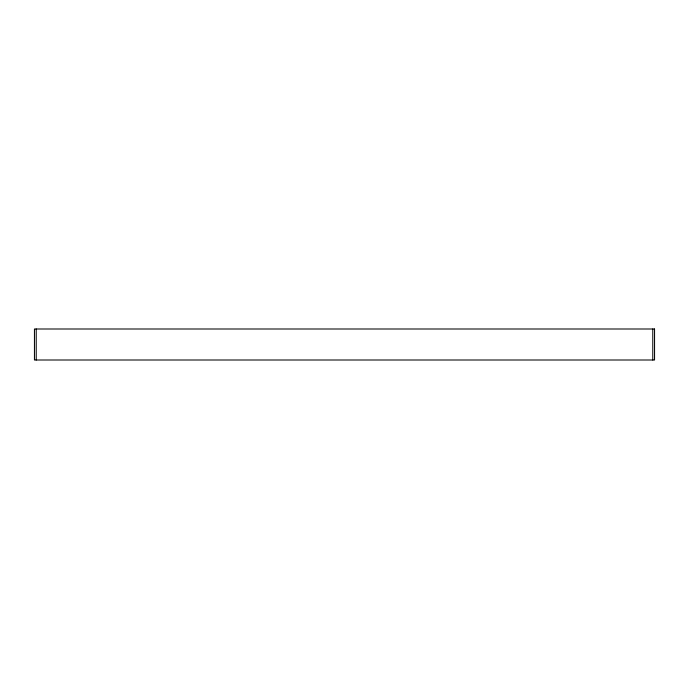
<?xml version="1.0" encoding="UTF-8"?>
<svg xmlns="http://www.w3.org/2000/svg" width="689" height="689" viewBox="0 0 689 689"><rect width="100%" height="100%" fill="white"/><g stroke="black" fill="none" stroke-linecap="round" stroke-linejoin="round"><path stroke-width="1.03" d="M652.776 328.998L652.776 360.002M36.224 328.998L36.224 360.002M654.55 328.998L34.45 328.998L34.45 360.002L654.55 360.002L654.55 328.998"/></g></svg>
